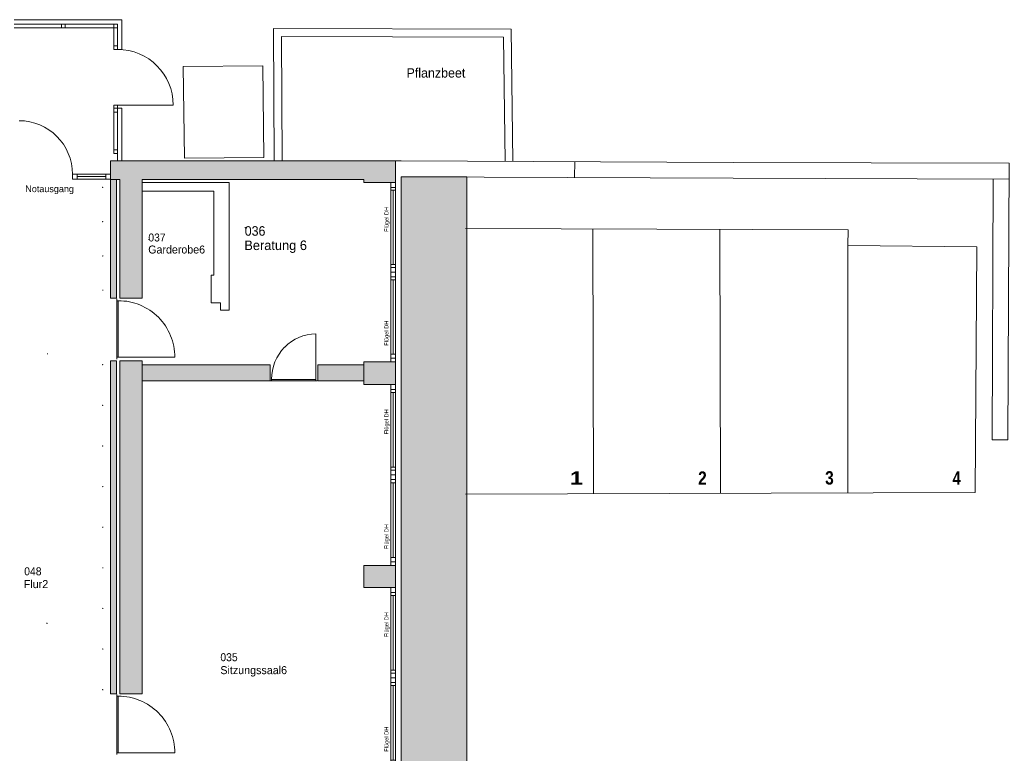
# Model space of a CAD drawing. Header units: inches. Extents: x 50200 to 250609, y 23637 to 115190.
# Drawn here: x 231938 to 250609, y 101322 to 115190 of the extents above; entities that cross this region are included whole.
import ezdxf

# ---------------------------------------------------------------- set-up
doc = ezdxf.new("R2010")
doc.units = ezdxf.units.IN
doc.header["$LTSCALE"] = 200
doc.header["$MEASUREMENT"] = 0
doc.header["$PDMODE"] = 34
doc.header["$PDSIZE"] = 5
doc.linetypes.add('Standardmuster', pattern=[0])
doc.linetypes.add('Volllinie', pattern=[0])
doc.layers.add('Grundebene', color=7, linetype='Continuous')
doc.styles.add('ARIAL', font='arial.ttf', dxfattribs={"height": 0.2})
doc.styles.add('ARIAL-FETT', font='arialbd.ttf', dxfattribs={"height": 0.2})

# ---------------------------------------------------------------- blocks, each defined once
blk = doc.blocks.new('Color_Area-1E0A')
at = {"layer": 'Grundebene', "true_color": 0x000000, "transparency": 33554687}
blk.add_hatch(color=18, dxfattribs=at).paths.add_polyline_path([(239133, 112229), (240372, 112229), (240372, 95273), (239133, 95273)], flags=0)
at = {"layer": 'Grundebene', "color": 18, "linetype": 'Volllinie', "lineweight": 13, "true_color": 0x000000}
for p, q in [((239133, 112229), (240372, 112229)), ((239133, 95273), (239133, 112229)), ((240372, 112229), (240372, 95273)), ((240372, 95273), (239133, 95273))]:
    blk.add_line(p, q, dxfattribs=at)
blk = doc.blocks.new('Color_Area-2282')
at = {"layer": 'Grundebene', "true_color": 0x000000, "transparency": 33554687}
blk.add_hatch(color=18, dxfattribs=at).paths.add_polyline_path([(233652, 112531), (233652, 112181), (233828, 112181), (233828, 109942), (234248, 109942), (234248, 112181), (238433, 112181), (238433, 112121), (239028, 112121), (239028, 112531)], flags=0)
at = {"layer": 'Grundebene', "color": 18, "linetype": 'Volllinie', "lineweight": 13, "true_color": 0x000000}
for p, q in [((233652, 112531), (233652, 112181)), ((239028, 112531), (233652, 112531)), ((239028, 112121), (239028, 112531)), ((233652, 112181), (233828, 112181)), ((233828, 112181), (233828, 109942)), ((234248, 109942), (234248, 112181)), ((234248, 112181), (238433, 112181)), ((238433, 112181), (238433, 112121)), ((238433, 112121), (239028, 112121)), ((233828, 109942), (234248, 109942))]:
    blk.add_line(p, q, dxfattribs=at)
blk = doc.blocks.new('Color_Area-228E')
at = {"layer": 'Grundebene', "true_color": 0x000000, "transparency": 33554687}
blk.add_hatch(color=18, dxfattribs=at).paths.add_polyline_path([(234248, 108762), (233828, 108762), (233828, 102481), (234248, 102481)], flags=0)
at = {"layer": 'Grundebene', "color": 18, "linetype": 'Volllinie', "lineweight": 13, "true_color": 0x000000}
for p, q in [((234248, 108762), (233828, 108762)), ((233828, 108762), (233828, 102481)), ((234248, 102481), (234248, 108762)), ((233828, 102481), (234248, 102481))]:
    blk.add_line(p, q, dxfattribs=at)
blk = doc.blocks.new('Color_Area-2294')
at = {"layer": 'Grundebene', "true_color": 0x000000, "transparency": 33554687}
blk.add_hatch(color=18, dxfattribs=at).paths.add_polyline_path([(234248, 108381), (236663, 108381), (236663, 108681), (235728, 108681), (235664, 108681), (234248, 108681)], flags=0)
at = {"layer": 'Grundebene', "color": 18, "linetype": 'Volllinie', "lineweight": 13, "true_color": 0x000000}
for p, q in [((235664, 108681), (234248, 108681)), ((234248, 108681), (234248, 108381)), ((235728, 108681), (235664, 108681)), ((236663, 108681), (235728, 108681)), ((236663, 108381), (236663, 108681)), ((234248, 108381), (236663, 108381))]:
    blk.add_line(p, q, dxfattribs=at)
blk = doc.blocks.new('Color_Area-22DF')
at = {"layer": 'Grundebene', "true_color": 0x000000, "transparency": 33554687}
blk.add_hatch(color=18, dxfattribs=at).paths.add_polyline_path([(237563, 108381), (238433, 108381), (238433, 108681), (237563, 108681)], flags=0)
at = {"layer": 'Grundebene', "color": 18, "linetype": 'Volllinie', "lineweight": 13, "true_color": 0x000000}
for p, q in [((238433, 108681), (237563, 108681)), ((237563, 108681), (237563, 108381)), ((238433, 108381), (238433, 108681)), ((237563, 108381), (238433, 108381))]:
    blk.add_line(p, q, dxfattribs=at)
blk = doc.blocks.new('Color_Area-2594')
at = {"layer": 'Grundebene', "true_color": 0x000000, "transparency": 33554687}
blk.add_hatch(color=18, dxfattribs=at).paths.add_polyline_path([(238433, 108741), (239028, 108741), (239028, 108311), (238433, 108311)], flags=0)
at = {"layer": 'Grundebene', "color": 18, "linetype": 'Volllinie', "lineweight": 13, "true_color": 0x000000}
for p, q in [((238433, 108741), (239028, 108741)), ((238433, 108311), (238433, 108741)), ((239028, 108741), (239028, 108311)), ((239028, 108311), (238433, 108311))]:
    blk.add_line(p, q, dxfattribs=at)
blk = doc.blocks.new('Color_Area-25BE')
at = {"layer": 'Grundebene', "true_color": 0x000000, "transparency": 33554687}
blk.add_hatch(color=18, dxfattribs=at).paths.add_polyline_path([(238433, 104902), (239028, 104902), (239028, 104482), (238433, 104482)], flags=0)
at = {"layer": 'Grundebene', "color": 18, "linetype": 'Volllinie', "lineweight": 13, "true_color": 0x000000}
for p, q in [((238433, 104902), (239028, 104902)), ((238433, 104482), (238433, 104902)), ((239028, 104902), (239028, 104482)), ((239028, 104482), (238433, 104482))]:
    blk.add_line(p, q, dxfattribs=at)
blk = doc.blocks.new('MText_208-26FE')
at = {"layer": 'Grundebene', "color": 18, "lineweight": 18, "true_color": 0x000000, "style": 'ARIAL', "width": 0.958819}
blk.add_text('Sitzungssaal6', height=151.03, dxfattribs=at).set_placement((235722, 102850))
blk = doc.blocks.new('MText_209-2701')
at = {"layer": 'Grundebene', "color": 18, "lineweight": 18, "true_color": 0x000000, "style": 'ARIAL', "width": 0.927281}
blk.add_text('035', height=151, dxfattribs=at).set_placement((235723, 103094))
blk = doc.blocks.new('VBV_Raumstempel_FM_3-271F')
at = {"layer": 'Grundebene', "color": 18, "linetype": 'Standardmuster', "lineweight": 13, "true_color": 0x000000}
blk.add_point((234373, 111050), dxfattribs=at)
blk = doc.blocks.new('MText_220-2722')
at = {"layer": 'Grundebene', "color": 18, "lineweight": 18, "true_color": 0x000000, "style": 'ARIAL', "width": 0.959499}
blk.add_text('Garderobe6', height=149.9, dxfattribs=at).set_placement((234362, 110783))
blk = doc.blocks.new('MText_221-2725')
at = {"layer": 'Grundebene', "color": 18, "lineweight": 18, "true_color": 0x000000, "style": 'ARIAL', "width": 0.931295}
blk.add_text('037', height=149.9, dxfattribs=at).set_placement((234364, 111010))
blk = doc.blocks.new('VBV_Raumstempel_FM_3-2728')
at = {"layer": 'Grundebene', "color": 18, "linetype": 'Standardmuster', "lineweight": 13, "true_color": 0x000000}
blk.add_point((236193, 111272), dxfattribs=at)
blk = doc.blocks.new('MText_223-272B')
at = {"layer": 'Grundebene', "color": 18, "lineweight": 18, "true_color": 0x000000, "style": 'ARIAL', "width": 0.961242}
blk.add_text('Beratung 6', height=179.9, dxfattribs=at).set_placement((236175, 110848))
blk = doc.blocks.new('MText_224-272E')
at = {"layer": 'Grundebene', "color": 18, "lineweight": 18, "true_color": 0x000000, "style": 'ARIAL', "width": 0.930226}
blk.add_text('036', height=179.9, dxfattribs=at).set_placement((236183, 111118))
blk = doc.blocks.new('VBV_Raumstempel_FM_3-2731')
at = {"layer": 'Grundebene', "color": 18, "linetype": 'Standardmuster', "lineweight": 13, "true_color": 0x000000}
blk.add_point((232462, 108891), dxfattribs=at)
blk = doc.blocks.new('VBV_Raumstempel_FM_3-2740')
at = {"layer": 'Grundebene', "color": 18, "linetype": 'Standardmuster', "lineweight": 13, "true_color": 0x000000}
blk.add_point((232450, 103810), dxfattribs=at)
blk = doc.blocks.new('MText_231-2743')
at = {"layer": 'Grundebene', "color": 18, "lineweight": 18, "true_color": 0x000000, "style": 'ARIAL', "width": 0.963128}
blk.add_text('Flur2', height=151, dxfattribs=at).set_placement((232012, 104473))
blk = doc.blocks.new('MText_232-2746')
at = {"layer": 'Grundebene', "color": 18, "lineweight": 18, "true_color": 0x000000, "style": 'ARIAL', "width": 0.92938}
blk.add_text('048', height=151, dxfattribs=at).set_placement((232021, 104714))
blk = doc.blocks.new('MText_869-278C')
at = {"layer": 'Grundebene', "color": 18, "lineweight": 18, "true_color": 0x000000, "style": 'ARIAL-FETT', "width": 1.260461}
blk.add_text('1', height=252, dxfattribs=at).set_placement((242320, 106422))
blk = doc.blocks.new('MText_870-278F')
at = {"layer": 'Grundebene', "color": 18, "lineweight": 18, "true_color": 0x000000, "style": 'ARIAL-FETT', "width": 0.824653}
blk.add_text('2', height=252, dxfattribs=at).set_placement((244739, 106422))
blk = doc.blocks.new('MText_871-2792')
at = {"layer": 'Grundebene', "color": 18, "lineweight": 18, "true_color": 0x000000, "style": 'ARIAL-FETT', "width": 0.833347}
blk.add_text('3', height=252, dxfattribs=at).set_placement((247135, 106426))
blk = doc.blocks.new('MText_872-2795')
at = {"layer": 'Grundebene', "color": 18, "lineweight": 18, "true_color": 0x000000, "style": 'ARIAL-FETT', "width": 0.770672}
blk.add_text('4', height=252, dxfattribs=at).set_placement((249541, 106422))
blk = doc.blocks.new('MText_891-27E8')
at = {"layer": 'Grundebene', "color": 18, "lineweight": 18, "true_color": 0x000000, "style": 'ARIAL', "width": 0.954064}
blk.add_text('Pflanzbeet', height=176.2, dxfattribs=at).set_placement((239236, 114101))
blk = doc.blocks.new('2d_polyline_6-2857')
at = {"layer": 'Grundebene', "color": 18, "linetype": 'Volllinie', "lineweight": 13, "true_color": 0x000000}
for p, q in [((235024, 114307), (236524, 114325)), ((235044, 112578), (235024, 114307)), ((236524, 114325), (236544, 112595)), ((236544, 112595), (235044, 112578))]:
    blk.add_line(p, q, dxfattribs=at)
blk = doc.blocks.new('MText_1208-285D')
at = {"layer": 'Grundebene', "color": 18, "lineweight": 18, "true_color": 0x000000, "style": 'ARIAL', "width": 0.966858}
blk.add_text('Notausgang', height=125.9, dxfattribs=at).set_placement((232042, 111940))
blk = doc.blocks.new('Color_Area-2A6F')
at = {"layer": 'Grundebene', "true_color": 0x000000, "transparency": 33554687}
blk.add_hatch(color=18, dxfattribs=at).paths.add_polyline_path([(233649, 102481), (233649, 108762), (233764, 108762), (233764, 102481)], flags=0)
at = {"layer": 'Grundebene', "color": 18, "linetype": 'Volllinie', "lineweight": 13, "true_color": 0x000000}
for p, q in [((233649, 102481), (233649, 108762)), ((233649, 108762), (233764, 108762)), ((233764, 108762), (233764, 102481)), ((233764, 102481), (233649, 102481))]:
    blk.add_line(p, q, dxfattribs=at)
blk = doc.blocks.new('Color_Area-2A75')
at = {"layer": 'Grundebene', "true_color": 0x000000, "transparency": 33554687}
blk.add_hatch(color=18, dxfattribs=at).paths.add_polyline_path([(233649, 109942), (233649, 112181), (233764, 112181), (233764, 109942)], flags=0)
at = {"layer": 'Grundebene', "color": 18, "linetype": 'Volllinie', "lineweight": 13, "true_color": 0x000000}
for p, q in [((233649, 109942), (233649, 112181)), ((233649, 112181), (233764, 112181)), ((233764, 112181), (233764, 109942)), ((233764, 109942), (233649, 109942))]:
    blk.add_line(p, q, dxfattribs=at)
blk = doc.blocks.new('Color_Area-2B21')
at = {"layer": 'Grundebene', "true_color": 0xffffff, "transparency": 33554687}
blk.add_hatch(color=7, dxfattribs=at).paths.add_polyline_path([(233767, 102433), (233767, 101366), (233797, 101366), (233797, 102433)], flags=0)
at = {"layer": 'Grundebene', "color": 18, "linetype": 'Volllinie', "lineweight": 13, "true_color": 0x000000}
blk.add_lwpolyline([(233767, 102433), (233767, 101366), (233797, 101366), (233797, 102433), (233767, 102433)], dxfattribs=at)
blk = doc.blocks.new('Gruppe-228-2B1D')
at = {"layer": 'Grundebene', "color": 18, "linetype": 'Volllinie', "lineweight": 13, "true_color": 0x000000}
for p, q in [((233767, 102467), (233767, 102433)), ((233767, 101366), (233767, 101332)), ((233797, 101366), (234865, 101366))]:
    blk.add_line(p, q, dxfattribs=at)
for points in [[(233767, 102433), (233797, 102433), (233797, 101366), (233767, 101366), (233767, 102433)], [(233797, 102433), (233850, 102432), (233903, 102428), (233955, 102422), (234006, 102413), (234057, 102402), (234107, 102388), (234156, 102372), (234205, 102353), (234253, 102332), (234300, 102308), (234346, 102281), (234391, 102253), (234434, 102223), (234476, 102191), (234515, 102157), (234553, 102121), (234588, 102084), (234622, 102044), (234654, 102003), (234685, 101960), (234713, 101915), (234739, 101869), (234763, 101821), (234785, 101773), (234803, 101725), (234820, 101676), (234834, 101626), (234845, 101575), (234854, 101524), (234860, 101472), (234864, 101419), (234865, 101366)]]:
    blk.add_lwpolyline(points, dxfattribs=at)
at = {"layer": 'Grundebene'}
blk.add_blockref('Color_Area-2B21', (0, 0), dxfattribs=at)
blk = doc.blocks.new('Color_Area-2B33')
at = {"layer": 'Grundebene', "true_color": 0xffffff, "transparency": 33554687}
blk.add_hatch(color=7, dxfattribs=at).paths.add_polyline_path([(233767, 109892), (233767, 108825), (233797, 108825), (233797, 109892)], flags=0)
at = {"layer": 'Grundebene', "color": 18, "linetype": 'Volllinie', "lineweight": 13, "true_color": 0x000000}
blk.add_lwpolyline([(233767, 109892), (233767, 108825), (233797, 108825), (233797, 109892), (233767, 109892)], dxfattribs=at)
blk = doc.blocks.new('Gruppe-230-2B2F')
at = {"layer": 'Grundebene', "color": 18, "linetype": 'Volllinie', "lineweight": 13, "true_color": 0x000000}
for p, q in [((233767, 109926), (233767, 109892)), ((233767, 108825), (233767, 108791)), ((233797, 108825), (234865, 108825))]:
    blk.add_line(p, q, dxfattribs=at)
for points in [[(233767, 109892), (233797, 109892), (233797, 108825), (233767, 108825), (233767, 109892)], [(233797, 109892), (233850, 109891), (233903, 109887), (233955, 109881), (234006, 109872), (234057, 109861), (234107, 109847), (234156, 109831), (234205, 109812), (234253, 109790), (234300, 109767), (234346, 109740), (234391, 109712), (234434, 109682), (234476, 109650), (234515, 109616), (234553, 109580), (234588, 109542), (234622, 109503), (234654, 109462), (234685, 109419), (234713, 109374), (234739, 109327), (234763, 109280), (234785, 109232), (234803, 109184), (234820, 109134), (234834, 109084), (234845, 109034), (234854, 108983), (234860, 108931), (234864, 108878), (234865, 108825)]]:
    blk.add_lwpolyline(points, dxfattribs=at)
at = {"layer": 'Grundebene'}
blk.add_blockref('Color_Area-2B33', (0, 0), dxfattribs=at)
blk = doc.blocks.new('Color_Area-2B4E')
at = {"layer": 'Grundebene', "true_color": 0xffffff, "transparency": 33554687}
blk.add_hatch(color=7, dxfattribs=at).paths.add_polyline_path([(236690, 108381), (237522, 108381), (237522, 108408), (236690, 108408)], flags=0)
at = {"layer": 'Grundebene', "color": 18, "linetype": 'Volllinie', "lineweight": 13, "true_color": 0x000000}
blk.add_lwpolyline([(236690, 108381), (237522, 108381), (237522, 108408), (236690, 108408), (236690, 108381)], dxfattribs=at)
blk = doc.blocks.new('Gruppe-233-2B4A')
at = {"layer": 'Grundebene', "color": 18, "linetype": 'Volllinie', "lineweight": 13, "true_color": 0x000000}
for p, q in [((237522, 108408), (237522, 109266)), ((236663, 108381), (236690, 108381)), ((237522, 108381), (237548, 108381))]:
    blk.add_line(p, q, dxfattribs=at)
blk.add_lwpolyline([(237522, 109266, 0.202833), (236937, 109019), (236934, 109015, 0.194998), (236690, 108413), (236690, 108408)], format="xyb", dxfattribs=at)
blk.add_lwpolyline([(236690, 108381), (236690, 108408), (237522, 108408), (237522, 108381), (236690, 108381)], dxfattribs=at)
at = {"layer": 'Grundebene'}
blk.add_blockref('Color_Area-2B4E', (0, 0), dxfattribs=at)
blk = doc.blocks.new('MText_2822-2F99')
at = {"layer": 'Grundebene', "color": 18, "lineweight": 18, "true_color": 0x000000, "style": 'ARIAL', "width": 0.97094}
blk.add_text('Flügel DH', height=75.5, rotation=90, dxfattribs=at).set_placement((238895, 103546))
blk = doc.blocks.new('MText_2823-2F9C')
at = {"layer": 'Grundebene', "color": 18, "lineweight": 18, "true_color": 0x000000, "style": 'ARIAL', "width": 0.97094}
blk.add_text('Flügel DH', height=75.5, rotation=90, dxfattribs=at).set_placement((238895, 101386))
blk = doc.blocks.new('Gruppe-476-2F8D')
at = {"layer": 'Grundebene', "color": 18, "linetype": 'Volllinie', "lineweight": 13, "true_color": 0x000000}
for p, q in [((238938, 104482), (238938, 101082)), ((239028, 104482), (238938, 104482)), ((239028, 104390), (238938, 104390)), ((239028, 104482), (239028, 101082)), ((239028, 104335), (238938, 104335)), ((238983, 104335), (238983, 102928)), ((239028, 102928), (238938, 102928)), ((239028, 102870), (238938, 102870)), ((238938, 102830), (238938, 102733)), ((239028, 102782), (238938, 102782)), ((239028, 102694), (238938, 102694)), ((239028, 102635), (238938, 102635)), ((238983, 102635), (238983, 101229)), ((239028, 101229), (238938, 101229)), ((239028, 101150), (238938, 101150)), ((239028, 101082), (238938, 101082))]:
    blk.add_line(p, q, dxfattribs=at)
at = {"layer": 'Grundebene'}
for name in ['MText_2822-2F99', 'MText_2823-2F9C']:
    blk.add_blockref(name, (0, 0), dxfattribs=at)
blk = doc.blocks.new('MText_2824-2FB1')
at = {"layer": 'Grundebene', "color": 18, "lineweight": 18, "true_color": 0x000000, "style": 'ARIAL', "width": 0.97094}
blk.add_text('Flügel DH', height=75.5, rotation=90, dxfattribs=at).set_placement((238895, 107372))
blk = doc.blocks.new('MText_2825-2FB4')
at = {"layer": 'Grundebene', "color": 18, "lineweight": 18, "true_color": 0x000000, "style": 'ARIAL', "width": 0.97094}
blk.add_text('Flügel DH', height=75.5, rotation=90, dxfattribs=at).set_placement((238895, 105206))
blk = doc.blocks.new('Gruppe-477-2FA5')
at = {"layer": 'Grundebene', "color": 18, "linetype": 'Volllinie', "lineweight": 13, "true_color": 0x000000}
for p, q in [((238938, 108311), (238938, 104902)), ((239028, 108311), (238938, 108311)), ((239028, 108311), (239028, 104902)), ((239028, 108219), (238938, 108219)), ((239028, 108164), (238938, 108164)), ((238983, 108164), (238983, 106753)), ((239028, 106753), (238938, 106753)), ((239028, 106694), (238938, 106694)), ((238938, 106655), (238938, 106557)), ((239028, 106606), (238938, 106606)), ((239028, 106518), (238938, 106518)), ((239028, 106459), (238938, 106459)), ((238983, 106459), (238983, 105049)), ((239028, 105049), (238938, 105049)), ((239028, 104970), (238938, 104970)), ((239028, 104902), (238938, 104902))]:
    blk.add_line(p, q, dxfattribs=at)
at = {"layer": 'Grundebene'}
for name in ['MText_2824-2FB1', 'MText_2825-2FB4']:
    blk.add_blockref(name, (0, 0), dxfattribs=at)
blk = doc.blocks.new('MText_2826-2FC9')
at = {"layer": 'Grundebene', "color": 18, "lineweight": 18, "true_color": 0x000000, "style": 'ARIAL', "width": 0.97094}
blk.add_text('Flügel DH', height=75.5, rotation=90, dxfattribs=at).set_placement((238895, 111190))
blk = doc.blocks.new('MText_2827-2FCC')
at = {"layer": 'Grundebene', "color": 18, "lineweight": 18, "true_color": 0x000000, "style": 'ARIAL', "width": 0.97094}
blk.add_text('Flügel DH', height=75.5, rotation=90, dxfattribs=at).set_placement((238895, 109043))
blk = doc.blocks.new('Gruppe-478-2FBD')
at = {"layer": 'Grundebene', "color": 18, "linetype": 'Volllinie', "lineweight": 13, "true_color": 0x000000}
for p, q in [((238938, 112121), (238938, 108741)), ((239028, 112121), (238938, 112121)), ((239028, 112029), (238938, 112029)), ((239028, 112121), (239028, 108741)), ((239028, 111975), (238938, 111975)), ((238983, 111975), (238983, 110576)), ((239028, 110576), (238938, 110576)), ((239028, 110518), (238938, 110518)), ((238938, 110479), (238938, 110382)), ((239028, 110431), (238938, 110431)), ((239028, 110343), (238938, 110343)), ((239028, 110285), (238938, 110285)), ((238983, 110285), (238983, 108887)), ((239028, 108887), (238938, 108887)), ((239028, 108809), (238938, 108809)), ((239028, 108741), (238938, 108741))]:
    blk.add_line(p, q, dxfattribs=at)
at = {"layer": 'Grundebene'}
for name in ['MText_2826-2FC9', 'MText_2827-2FCC']:
    blk.add_blockref(name, (0, 0), dxfattribs=at)
blk = doc.blocks.new('Gruppe-188-32A5')
at = {"layer": 'Grundebene', "color": 18, "linetype": 'Volllinie', "lineweight": 13, "true_color": 0x000000}
blk.add_line((233784, 113581), (234834, 113581), dxfattribs=at)
blk.add_arc((233784, 113581), 1050, 0, 90, dxfattribs=at)

msp = doc.modelspace()

# ---------------------------------------------------------------- linework, layer by layer
at = {"layer": 'Grundebene', "color": 18, "linetype": 'Volllinie', "lineweight": 13, "true_color": 0x000000}
for p, q in [((233714, 115040), (230210, 115040)), ((230250, 115110), (233784, 115110)), ((233714, 114631), (233714, 115040)), ((233784, 115110), (233784, 114631)), ((233714, 112670), (233714, 113581)), ((233784, 113581), (233783, 112670)), ((233783, 112670), (233714, 112670)), ((233652, 112531), (239133, 112531)), ((233652, 112181), (233652, 112531)), ((242410, 112516), (242408, 112216)), ((250585, 107269), (250609, 112485)), ((232933, 112278), (233648, 112278)), ((233563, 112233), (233018, 112233)), ((232933, 112188), (233648, 112188)), ((233652, 112181), (233652, 110981)), ((233652, 112181), (233828, 112181)), ((233828, 109942), (233828, 112181)), ((234248, 109942), (234248, 112121)), ((234248, 112121), (235888, 112121)), ((235888, 109712), (235888, 112121)), ((239028, 108741), (239028, 112121)), ((239133, 112121), (239133, 112071)), ((250285, 107270), (250308, 112186)), ((235598, 111961), (234248, 111961)), ((235598, 111961), (235598, 110372)), ((240351, 111252), (247569, 111232)), ((242749, 111246), (242764, 106251)), ((245149, 111239), (245158, 106258)), ((247569, 111232), (247565, 110935)), ((247565, 110935), (250000, 110910)), ((247565, 110935), (247565, 106265)), ((250000, 110910), (249968, 106273)), ((235548, 110372), (235548, 109852)), ((235548, 110372), (235598, 110372)), ((234248, 109942), (233828, 109942)), ((235548, 109852), (235728, 109852)), ((235728, 109712), (235728, 109852)), ((235728, 109712), (235888, 109712)), ((233828, 102481), (233828, 108762)), ((234248, 108762), (233828, 108762)), ((234248, 102481), (234248, 108762)), ((236663, 108681), (234248, 108681)), ((236663, 108381), (236663, 108681)), ((238433, 108681), (237563, 108681)), ((237563, 108381), (237563, 108681)), ((236663, 108381), (234248, 108381)), ((238433, 108381), (237563, 108381)), ((239028, 104902), (239028, 108311)), ((250585, 107269), (250285, 107270)), ((249968, 106273), (240349, 106244)), ((239028, 101081), (239028, 104482)), ((234248, 102481), (233828, 102481))]:
    msp.add_line(p, q, dxfattribs=at)
for points in [[(233864, 115190), (226704, 115190), (226704, 112530), (226784, 112530), (226784, 115110), (233784, 115110), (233784, 114631), (233864, 114631), (233864, 115190)], [(232724, 115110), (232794, 115110), (232794, 115040), (232724, 115040), (232724, 115110)], [(233714, 115110), (233784, 115110), (233784, 115040), (233714, 115040), (233714, 115110)], [(236738, 112530), (236724, 115027), (241210, 115014), (241245, 112521)], [(236888, 112531), (236875, 114877), (241063, 114864), (241095, 112519)], [(233714, 114701), (233784, 114701), (233784, 114631), (233714, 114631), (233714, 114701)], [(233714, 113581), (233784, 113581), (233784, 113521), (233714, 113521), (233714, 113581)], [(233714, 113521), (233784, 113521), (233784, 113451), (233714, 113451), (233714, 113521)], [(233784, 113521), (233784, 112530), (233864, 112530), (233864, 113521), (233784, 113521)], [(233714, 112740), (233784, 112740), (233784, 112670), (233714, 112670), (233714, 112740)], [(233652, 112531), (233652, 112181), (233828, 112181), (233828, 109942), (234248, 109942), (234248, 112181), (238433, 112181), (238433, 112121), (239028, 112121), (239028, 112531), (233652, 112531)], [(239133, 112531), (245400, 112502), (250609, 112485)], [(232933, 112278), (233018, 112278), (233018, 112188), (232933, 112188), (232933, 112278)], [(233563, 112278), (233648, 112278), (233648, 112188), (233563, 112188), (233563, 112278)], [(239133, 112229), (240372, 112229), (240372, 95273), (239133, 95273), (239133, 112229)], [(239134, 112231), (245399, 112202), (250608, 112185)], [(233649, 109942), (233649, 112181), (233764, 112181), (233764, 109942), (233649, 109942)], [(233649, 102481), (233649, 108762), (233764, 108762), (233764, 102481), (233649, 102481)], [(234248, 108762), (233828, 108762), (233828, 102481), (234248, 102481), (234248, 108762)], [(234248, 108381), (236663, 108381), (236663, 108681), (234248, 108681), (234248, 108381)], [(237563, 108381), (238433, 108381), (238433, 108681), (237563, 108681), (237563, 108381)], [(238433, 108741), (239028, 108741), (239028, 108311), (238433, 108311), (238433, 108741)], [(238433, 104902), (239028, 104902), (239028, 104482), (238433, 104482), (238433, 104902)]]:
    msp.add_lwpolyline(points, dxfattribs=at)
msp.add_arc((231923, 112278), 1010, 0, 90, dxfattribs=at)
at = {"layer": 'Grundebene', "color": 18, "linetype": 'Standardmuster', "lineweight": 13, "true_color": 0x000000}
for p in [(233503, 112031), (233503, 111384), (233503, 110738), (233503, 110092), (233503, 110092), (233503, 108687), (233503, 107920), (233503, 107154), (233503, 106388), (233503, 105621), (233503, 104855), (233503, 104089), (233503, 103322), (233503, 102556)]:
    msp.add_point(p, dxfattribs=at)

# ---------------------------------------------------------------- block references
at = {"layer": 'Grundebene'}
for name in ['Gruppe-188-32A5', '2d_polyline_6-2857', 'MText_891-27E8', 'Color_Area-2282', 'Color_Area-1E0A', 'MText_1208-285D', 'Color_Area-2A75', 'Gruppe-478-2FBD', 'MText_224-272E', 'MText_221-2725', 'VBV_Raumstempel_FM_3-2728', 'VBV_Raumstempel_FM_3-271F', 'MText_220-2722', 'MText_223-272B', 'Gruppe-230-2B2F', 'Gruppe-233-2B4A', 'VBV_Raumstempel_FM_3-2731', 'Color_Area-2A6F', 'Color_Area-228E', 'Color_Area-2294', 'Color_Area-22DF', 'Color_Area-2594', 'Gruppe-477-2FA5', 'MText_869-278C', 'MText_870-278F', 'MText_871-2792', 'MText_872-2795', 'MText_232-2746', 'Color_Area-25BE', 'MText_231-2743', 'Gruppe-476-2F8D', 'VBV_Raumstempel_FM_3-2740', 'MText_209-2701', 'MText_208-26FE', 'Gruppe-228-2B1D']:
    msp.add_blockref(name, (0, 0), dxfattribs=at)

doc.saveas('drawing.dxf')
